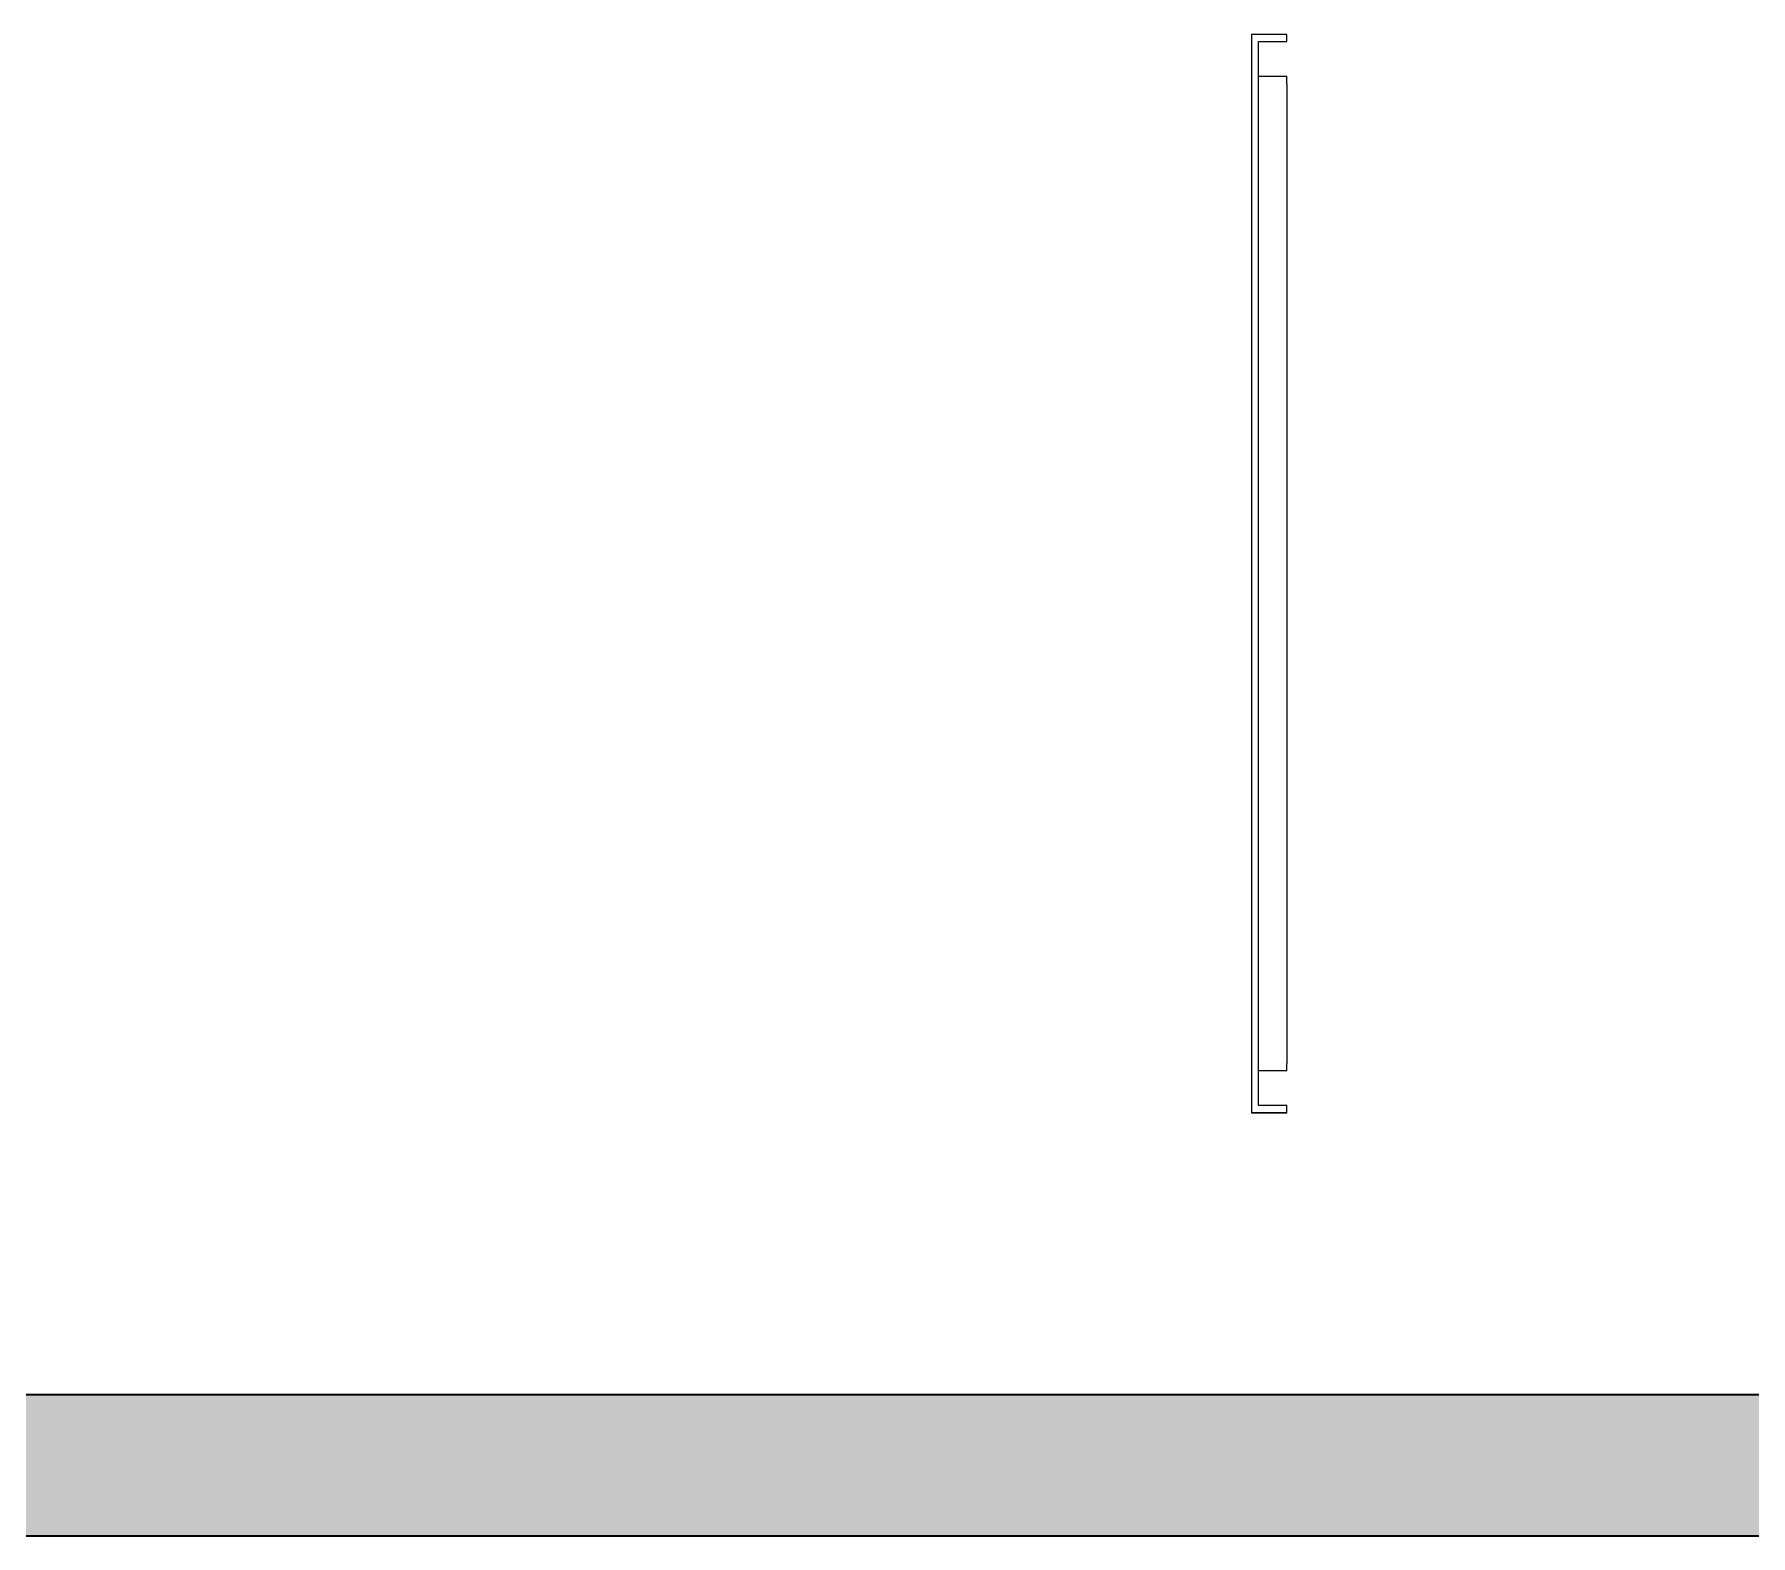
# Model space of a CAD drawing. Header units: metres. Extents: x -3 to 141, y -7 to 15.
# Drawn here: x 23.59 to 26.025, y -3.485 to -1.355 of the extents above; entities that cross this region are included whole.
import ezdxf

# ---------------------------------------------------------------- set-up
doc = ezdxf.new("R2010")
doc.units = ezdxf.units.M
doc.linetypes.add('Centre', pattern=[0.03175, 0.00635, -0.00475, 0.0159, -0.00475])
for name, color, linetype, lineweight in [('A-DOOR', 7, 'Continuous', 9), ('A-DOOR-FRAM', 7, 'Continuous', 9), ('A-FLOR', 7, 'Continuous', 9), ('A-FLOR-LEVL', 7, 'Continuous', 9), ('A-FLOR-PATT', 7, 'Continuous', 35)]:
    doc.layers.add(name, color=color, linetype=linetype, lineweight=lineweight)

# ---------------------------------------------------------------- blocks, each defined once
blk = doc.blocks.new('M_Puerta Estancos - M_RVR_Puerta-Sector Estancos-2928855-Sección 02')
at = {"layer": 'A-DOOR', "color": 8, "true_color": 0x808080}
for p, q in [((-1.8987, -1.3553), (-1.9487, -1.3553)), ((-1.9487, -1.3553), (-1.9487, -1.3555)), ((-1.8987, -1.3555), (-1.8987, -1.3553)), ((-1.8987, -1.4153), (-1.9387, -1.4153)), ((-1.8987, -1.4253), (-1.8987, -1.4153)), ((-1.8987, -1.4253), (-1.8987, -2.8153)), ((-1.8987, -2.8253), (-1.8987, -2.8153)), ((-1.9387, -2.8253), (-1.8987, -2.8253)), ((-1.9487, -2.885), (-1.9487, -2.8852)), ((-1.9487, -2.8853), (-1.8987, -2.8853)), ((-1.8987, -2.8852), (-1.8987, -2.885))]:
    blk.add_line(p, q, dxfattribs=at)
at = {"layer": 'A-DOOR', "lineweight": 25}
for p, q in [((-1.9487, -1.3555), (-1.9487, -2.885)), ((-1.8987, -1.3555), (-1.9487, -1.3555)), ((-1.8987, -1.3655), (-1.8987, -1.3555)), ((-1.9387, -2.875), (-1.9387, -1.3655)), ((-1.9387, -1.3655), (-1.8987, -1.3655)), ((-1.9487, -2.885), (-1.8987, -2.885)), ((-1.8987, -2.875), (-1.9387, -2.875)), ((-1.8987, -2.885), (-1.8987, -2.875))]:
    blk.add_line(p, q, dxfattribs=at)

msp = doc.modelspace()

# ---------------------------------------------------------------- hatches: boundary and pattern name
at = {"layer": 'A-FLOR-PATT', "lineweight": 9, "true_color": 0x9a9a9a}
msp.add_hatch(color=253, dxfattribs=at).paths.add_polyline_path([(21.4599, -3.4853), (45.0636, -3.4853), (45.0636, -3.2853), (21.4599, -3.2853), (21.4599, -3.3743)])

# ---------------------------------------------------------------- linework, layer by layer
at = {"layer": 'A-FLOR', "lineweight": 35}
for p, q in [((29.7245, -3.2853), (21.4599, -3.2853)), ((21.4599, -3.4853), (45.0636, -3.4853))]:
    msp.add_line(p, q, dxfattribs=at)
at = {"layer": 'A-FLOR-LEVL', "color": 253, "linetype": 'Centre', "true_color": 0xaaaaaa}
msp.add_line((49.3746, -3.2853), (18.4887, -3.2853), dxfattribs=at)

# ---------------------------------------------------------------- block references
at = {"layer": 'A-DOOR-FRAM'}
msp.add_blockref('M_Puerta Estancos - M_RVR_Puerta-Sector Estancos-2928855-Sección 02', (27.2655, 0), dxfattribs=at)

doc.saveas('drawing.dxf')
